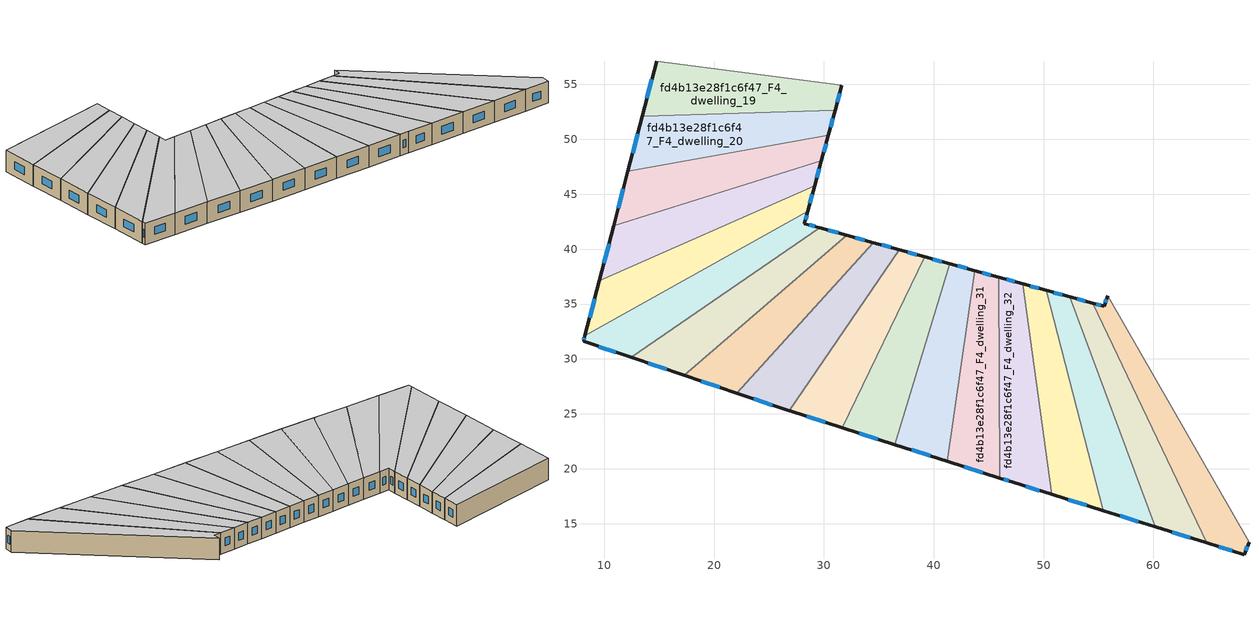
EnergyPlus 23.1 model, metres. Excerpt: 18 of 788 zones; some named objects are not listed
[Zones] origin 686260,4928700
fd4b13e28f1c6f47_F4_dwelling_19
 floor to fd4b13e28f1c6f47_F3_dwelling_19 (EU_floor_Construction): 31.64,54.94 31.02,52.65 13.46,52.11 14.77,57.09 z12
 wall outside (EU_wall_Construction): 31.02,52.65 31.64,54.94 / 14.77,57.09 13.46,52.11 z12:15
 wall to fd4b13e28f1c6f47_F4_dwelling_20 (EU_wall_Construction): 13.46,52.11 31.02,52.65 z12:15
 wall to fd4b13e28f1c6f47_F4_dwelling_18 (EU_wall_Construction): 31.64,54.94 14.77,57.09 z12:15
 window (EU_Window_Construction): 31.22,53.39 31.44,54.2 / 14.34,55.48 13.89,53.72 z12.97:14.03
 ceiling to fd4b13e28f1c6f47_F5_dwelling_19 (EU_floor_Construction): 31.02,52.65 31.64,54.94 14.77,57.09 13.46,52.11 z15
fd4b13e28f1c6f47_F4_dwelling_20
 floor to fd4b13e28f1c6f47_F3_dwelling_20 (EU_floor_Construction): 31.02,52.65 30.4,50.36 12.16,47.11 13.46,52.11 z12
 wall outside (EU_wall_Construction): 30.4,50.36 31.02,52.65 / 13.46,52.11 12.16,47.11 z12:15
 wall to fd4b13e28f1c6f47_F4_dwelling_21 (EU_wall_Construction): 12.16,47.11 30.4,50.36 z12:15
 window (EU_Window_Construction): 30.6,51.11 30.82,51.91 / 13.04,50.49 12.58,48.73 z12.97:14.03
 ceiling to fd4b13e28f1c6f47_F5_dwelling_20 (EU_floor_Construction): 30.4,50.36 31.02,52.65 13.46,52.11 12.16,47.11 z15
fd4b13e28f1c6f47_F4_dwelling_21
 floor to fd4b13e28f1c6f47_F3_dwelling_21 (EU_floor_Construction): 30.4,50.36 29.78,48.06 10.85,42.12 12.16,47.11 z12
 wall outside (EU_wall_Construction): 29.78,48.06 30.4,50.36 / 12.16,47.11 10.85,42.12 z12:15
 wall to fd4b13e28f1c6f47_F4_dwelling_22 (EU_wall_Construction): 10.85,42.12 29.78,48.06 z12:15
 window (EU_Window_Construction): 29.98,48.81 30.2,49.62 / 11.74,45.49 11.28,43.74 z12.97:14.03
 ceiling to fd4b13e28f1c6f47_F5_dwelling_21 (EU_floor_Construction): 29.78,48.06 30.4,50.36 12.16,47.11 10.85,42.12 z15
fd4b13e28f1c6f47_F4_dwelling_22
 floor to fd4b13e28f1c6f47_F3_dwelling_22 (EU_floor_Construction): 29.78,48.06 29.16,45.76 9.55,37.12 10.85,42.12 z12
 wall outside (EU_wall_Construction): 29.16,45.76 29.78,48.06 / 10.85,42.12 9.55,37.12 z12:15
 wall to fd4b13e28f1c6f47_F4_dwelling_23 (EU_wall_Construction): 9.55,37.12 29.16,45.76 z12:15
 window (EU_Window_Construction): 29.36,46.5 29.58,47.32 / 10.43,40.5 9.97,38.74 z12.97:14.03
 ceiling to fd4b13e28f1c6f47_F5_dwelling_22 (EU_floor_Construction): 29.16,45.76 29.78,48.06 10.85,42.12 9.55,37.12 z15
fd4b13e28f1c6f47_F4_dwelling_23
 floor to fd4b13e28f1c6f47_F3_dwelling_23 (EU_floor_Construction): 29.16,45.76 28.53,43.44 8.24,32.12 9.55,37.12 z12
 wall outside (EU_wall_Construction): 28.53,43.44 29.16,45.76 / 9.55,37.12 8.24,32.12 z12:15
 wall to fd4b13e28f1c6f47_F4_dwelling_24 (EU_wall_Construction): 8.24,32.12 28.53,43.44 z12:15
 window (EU_Window_Construction): 28.73,44.19 28.95,45.01 / 9.13,35.5 8.67,33.74 z12.97:14.03
 ceiling to fd4b13e28f1c6f47_F5_dwelling_23 (EU_floor_Construction): 28.53,43.44 29.16,45.76 9.55,37.12 8.24,32.12 z15
fd4b13e28f1c6f47_F4_dwelling_24
 floor to fd4b13e28f1c6f47_F3_dwelling_24 (EU_floor_Construction): 28.53,43.44 28.23,42.33 29.61,41.95 12.44,30.14 8.11,31.6 8.24,32.12 z12
 wall outside (EU_wall_Construction): 29.61,41.95 28.23,42.33 28.53,43.44 / 8.24,32.12 8.11,31.6 12.44,30.14 z12:15
 wall to fd4b13e28f1c6f47_F4_dwelling_25 (EU_wall_Construction): 12.44,30.14 29.61,41.95 z12:15
 window (EU_Window_Construction): 28.33,42.69 28.43,43.08 / 29.17,42.07 28.68,42.21 / 9.51,31.13 11.04,30.61 / 8.2,31.95 8.15,31.77 z12.97:14.03
 ceiling to fd4b13e28f1c6f47_F5_dwelling_24 (EU_floor_Construction): 29.61,41.95 28.23,42.33 28.53,43.44 8.24,32.12 8.11,31.6 12.44,30.14 z15
fd4b13e28f1c6f47_F4_dwelling_25
 floor to fd4b13e28f1c6f47_F3_dwelling_25 (EU_floor_Construction): 32.09,41.26 17.27,28.51 12.44,30.14 29.61,41.95 z12
 wall outside (EU_wall_Construction): 32.09,41.26 29.61,41.95 / 12.44,30.14 17.27,28.51 z12:15
 wall to fd4b13e28f1c6f47_F4_dwelling_26 (EU_wall_Construction): 17.27,28.51 32.09,41.26 z12:15
 window (EU_Window_Construction): 31.29,41.48 30.42,41.73 / 14.01,29.61 15.71,29.04 z12.97:14.03
 ceiling to fd4b13e28f1c6f47_F5_dwelling_25 (EU_floor_Construction): 32.09,41.26 29.61,41.95 12.44,30.14 17.27,28.51 z15
fd4b13e28f1c6f47_F4_dwelling_26
 floor to fd4b13e28f1c6f47_F3_dwelling_26 (EU_floor_Construction): 34.51,40.59 22.08,26.89 17.27,28.51 32.09,41.26 z12
 wall outside (EU_wall_Construction): 34.51,40.59 32.09,41.26 / 17.27,28.51 22.08,26.89 z12:15
 wall to fd4b13e28f1c6f47_F4_dwelling_27 (EU_wall_Construction): 22.08,26.89 34.51,40.59 z12:15
 window (EU_Window_Construction): 33.72,40.81 32.87,41.05 / 18.83,27.99 20.52,27.42 z12.97:14.03
 ceiling to fd4b13e28f1c6f47_F5_dwelling_26 (EU_floor_Construction): 22.08,26.89 34.51,40.59 32.09,41.26 17.27,28.51 z15
fd4b13e28f1c6f47_F4_dwelling_27
 floor to fd4b13e28f1c6f47_F3_dwelling_27 (EU_floor_Construction): 36.87,39.94 26.87,25.29 22.08,26.89 34.51,40.59 z12
 wall outside (EU_wall_Construction): 36.87,39.94 34.51,40.59 / 22.08,26.89 26.87,25.29 z12:15
 wall to fd4b13e28f1c6f47_F4_dwelling_28 (EU_wall_Construction): 26.87,25.29 36.87,39.94 z12:15
 window (EU_Window_Construction): 36.1,40.15 35.27,40.38 / 23.63,26.37 25.32,25.81 z12.97:14.03
 ceiling to fd4b13e28f1c6f47_F5_dwelling_27 (EU_floor_Construction): 26.87,25.29 36.87,39.94 34.51,40.59 22.08,26.89 z15
fd4b13e28f1c6f47_F4_dwelling_28
 floor to fd4b13e28f1c6f47_F3_dwelling_28 (EU_floor_Construction): 39.19,39.3 31.67,23.75 26.88,25.28 26.87,25.29 36.87,39.94 z12
 wall outside (EU_wall_Construction): 39.19,39.3 36.87,39.94 / 26.87,25.29 26.88,25.28 31.67,23.75 z12:15
 wall to fd4b13e28f1c6f47_F4_dwelling_29 (EU_wall_Construction): 31.67,23.75 39.19,39.3 z12:15
 window (EU_Window_Construction): 38.44,39.51 37.62,39.73 / 28.43,24.78 30.12,24.24 z12.97:14.03
 ceiling to fd4b13e28f1c6f47_F5_dwelling_28 (EU_floor_Construction): 31.67,23.75 39.19,39.3 36.87,39.94 26.87,25.29 26.88,25.28 z15
fd4b13e28f1c6f47_F4_dwelling_29
 floor to fd4b13e28f1c6f47_F3_dwelling_29 (EU_floor_Construction): 41.47,38.67 36.46,22.21 31.67,23.75 39.19,39.3 z12
 wall outside (EU_wall_Construction): 41.47,38.67 39.19,39.3 / 31.67,23.75 36.46,22.21 z12:15
 wall to fd4b13e28f1c6f47_F4_dwelling_30 (EU_wall_Construction): 36.46,22.21 41.47,38.67 z12:15
 window (EU_Window_Construction): 40.73,38.87 39.93,39.1 / 33.23,23.25 34.91,22.71 z12.97:14.03
 ceiling to fd4b13e28f1c6f47_F5_dwelling_29 (EU_floor_Construction): 36.46,22.21 41.47,38.67 39.19,39.3 31.67,23.75 z15
fd4b13e28f1c6f47_F4_dwelling_30
 floor to fd4b13e28f1c6f47_F3_dwelling_30 (EU_floor_Construction): 43.71,38.05 41.23,20.68 36.46,22.21 41.47,38.67 z12
 wall outside (EU_wall_Construction): 43.71,38.05 41.47,38.67 / 36.46,22.21 41.23,20.68 z12:15
 wall to fd4b13e28f1c6f47_F4_dwelling_31 (EU_wall_Construction): 41.23,20.68 43.71,38.05 z12:15
 window (EU_Window_Construction): 42.99,38.25 42.2,38.47 / 38.01,21.72 39.69,21.18 z12.97:14.03
 ceiling to fd4b13e28f1c6f47_F5_dwelling_30 (EU_floor_Construction): 41.23,20.68 43.71,38.05 41.47,38.67 36.46,22.21 z15
fd4b13e28f1c6f47_F4_dwelling_31
 floor to fd4b13e28f1c6f47_F3_dwelling_31 (EU_floor_Construction): 45.92,37.44 45.99,19.16 41.23,20.68 43.71,38.05 z12
 wall outside (EU_wall_Construction): 45.92,37.44 43.71,38.05 / 41.23,20.68 45.99,19.16 z12:15
 wall to fd4b13e28f1c6f47_F4_dwelling_32 (EU_wall_Construction): 45.99,19.16 45.92,37.44 z12:15
 window (EU_Window_Construction): 45.21,37.64 44.43,37.85 / 42.78,20.19 44.45,19.65 z12.97:14.03
 ceiling to fd4b13e28f1c6f47_F5_dwelling_31 (EU_floor_Construction): 45.99,19.16 45.92,37.44 43.71,38.05 41.23,20.68 z15
fd4b13e28f1c6f47_F4_dwelling_32
 floor to fd4b13e28f1c6f47_F3_dwelling_32 (EU_floor_Construction): 48.1,36.83 50.73,17.67 47.24,18.76 45.99,19.16 45.92,37.44 z12
 wall outside (EU_wall_Construction): 48.1,36.83 45.92,37.44 / 45.99,19.16 47.24,18.76 50.73,17.67 z12:15
 wall to fd4b13e28f1c6f47_F4_dwelling_33 (EU_wall_Construction): 50.73,17.67 48.1,36.83 z12:15
 window (EU_Window_Construction): 47.39,37.03 46.63,37.24 / 48.37,18.41 49.6,18.02 / 46.4,19.03 46.83,18.89 z12.97:14.03
 ceiling to fd4b13e28f1c6f47_F5_dwelling_32 (EU_floor_Construction): 50.73,17.67 48.1,36.83 45.92,37.44 45.99,19.16 47.24,18.76 z15
fd4b13e28f1c6f47_F4_dwelling_33
 floor to fd4b13e28f1c6f47_F3_dwelling_33 (EU_floor_Construction): 50.25,36.24 55.46,16.19 50.73,17.67 48.1,36.83 z12
 wall outside (EU_wall_Construction): 50.25,36.24 48.1,36.83 / 50.73,17.67 55.46,16.19 z12:15
 wall to fd4b13e28f1c6f47_F4_dwelling_34 (EU_wall_Construction): 55.46,16.19 50.25,36.24 z12:15
 window (EU_Window_Construction): 49.55,36.43 48.8,36.64 / 52.26,17.19 53.93,16.67 z12.97:14.03
 ceiling to fd4b13e28f1c6f47_F5_dwelling_33 (EU_floor_Construction): 55.46,16.19 50.25,36.24 48.1,36.83 50.73,17.67 z15
fd4b13e28f1c6f47_F4_dwelling_34
 floor to fd4b13e28f1c6f47_F3_dwelling_34 (EU_floor_Construction): 52.37,35.65 60.17,14.72 55.46,16.19 50.25,36.24 z12
 wall outside (EU_wall_Construction): 52.37,35.65 50.25,36.24 / 55.46,16.19 60.17,14.72 z12:15
 wall to fd4b13e28f1c6f47_F4_dwelling_35 (EU_wall_Construction): 60.17,14.72 52.37,35.65 z12:15
 window (EU_Window_Construction): 51.68,35.84 50.94,36.05 / 56.99,15.71 58.65,15.19 z12.97:14.03
 ceiling to fd4b13e28f1c6f47_F5_dwelling_34 (EU_floor_Construction): 60.17,14.72 52.37,35.65 50.25,36.24 55.46,16.19 z15
fd4b13e28f1c6f47_F4_dwelling_35
 floor to fd4b13e28f1c6f47_F3_dwelling_35 (EU_floor_Construction): 54.47,35.08 64.88,13.25 60.17,14.72 52.37,35.65 z12
 wall outside (EU_wall_Construction): 54.47,35.08 52.37,35.65 / 60.17,14.72 64.88,13.25 z12:15
 wall to fd4b13e28f1c6f47_F4_dwelling_36 (EU_wall_Construction): 64.88,13.25 54.47,35.08 z12:15
 window (EU_Window_Construction): 53.79,35.26 53.05,35.47 / 61.7,14.24 63.35,13.72 z12.97:14.03
 ceiling to fd4b13e28f1c6f47_F5_dwelling_35 (EU_floor_Construction): 64.88,13.25 54.47,35.08 52.37,35.65 60.17,14.72 z15
fd4b13e28f1c6f47_F4_dwelling_36
 floor to fd4b13e28f1c6f47_F3_dwelling_36 (EU_floor_Construction): 55.82,35.76 68.71,13.31 68.26,12.19 64.88,13.25 54.47,35.08 55.54,34.78 z12
 wall outside (EU_wall_Construction): 55.82,35.76 55.54,34.78 54.47,35.08 / 64.88,13.25 68.26,12.19 68.71,13.31 z12:15
 wall to fd4b13e28f1c6f47_F4_dwelling_37 (EU_wall_Construction): 68.71,13.31 55.82,35.76 z12:15
 window (EU_Window_Construction): 55.19,34.87 54.82,34.98 / 55.73,35.44 55.63,35.1 / 68.4,12.55 68.56,12.94 / 65.97,12.9 67.16,12.53 z12.97:14.03
 ceiling to fd4b13e28f1c6f47_F5_dwelling_36 (EU_floor_Construction): 68.26,12.19 68.71,13.31 55.82,35.76 55.54,34.78 54.47,35.08 64.88,13.25 z15
[Building]
EU S2 Campaign: North Axis=0; Terrain=City; Solar Distribution=FullExterior
[Site:Location]
Bologna: Latitude=44.5; Longitude=11.25; Time Zone=1; Elevation=37
[SizingPeriod:WeatherFileDays]
AnnualSizingPeriod: Begin Month=1; Begin Day of Month=1; End Month=12; End Day of Month=31; Day of Week for Start Day=Monday; Use Weather File Daylight Saving Period=No; Use Weather File Rain and Snow Indicators=No
[MATERIAL]
EU_InternalMass_Material: Roughness=MediumRough; Thickness=0.1; Conductivity=1; Density=1800; Specific Heat=900; Thermal Absorptance=0.9; Solar Absorptance=0.7; Visible Absorptance=0.7
[MATERIAL:NOMASS] Roughness=MediumRough; Thermal Absorptance=0.9; Solar Absorptance=0.7; Visible Absorptance=0.7
Name | Thermal Resistance
EU_wall_NoMass | 0.779417
EU_floor_NoMass | 0.588222
[WINDOWMATERIAL:SIMPLEGLAZINGSYSTEM]
EU_Window_SimpleGlazing: UFactor=5.16242; Solar Heat Gain Coefficient=0.85; Visible Transmittance=0.85
[CONSTRUCTION]
EU_wall_Construction: EU_wall_NoMass
EU_floor_Construction: EU_floor_NoMass
EU_Window_Construction: EU_Window_SimpleGlazing
EU_InternalMass_Construction: EU_InternalMass_Material
[ZONE] Type=1; Multiplier=1; Ceiling Height=autocalculate; Floor Area=autocalculate; Part of Total Floor Area=Yes
Name | Volume
fd4b13e28f1c6f47_F4_dwelling_19 | 190.083
fd4b13e28f1c6f47_F4_dwelling_20 | 190.099
fd4b13e28f1c6f47_F4_dwelling_21 | 190.107
fd4b13e28f1c6f47_F4_dwelling_22 | 190.009
fd4b13e28f1c6f47_F4_dwelling_23 | 190.061
fd4b13e28f1c6f47_F4_dwelling_24 | 190.151
fd4b13e28f1c6f47_F4_dwelling_25 | 190.067
fd4b13e28f1c6f47_F4_dwelling_26 | 190.097
fd4b13e28f1c6f47_F4_dwelling_27; fd4b13e28f1c6f47_F4_dwelling_33 | 190.036
fd4b13e28f1c6f47_F4_dwelling_28 | 190.102
fd4b13e28f1c6f47_F4_dwelling_29 | 190.104
fd4b13e28f1c6f47_F4_dwelling_30; fd4b13e28f1c6f47_F4_dwelling_35 | 190.066
fd4b13e28f1c6f47_F4_dwelling_31 | 190.051
fd4b13e28f1c6f47_F4_dwelling_32 | 190.124
fd4b13e28f1c6f47_F4_dwelling_34 | 190.133
fd4b13e28f1c6f47_F4_dwelling_36 | 190.072
[INTERNALMASS] Construction=EU_InternalMass_Construction
Name | Zone or ZoneList | Surface Area
fd4b13e28f1c6f47_F4_dwelling_19_EU_InternalMass | fd4b13e28f1c6f47_F4_dwelling_19 | 63.3607
fd4b13e28f1c6f47_F4_dwelling_20_EU_InternalMass | fd4b13e28f1c6f47_F4_dwelling_20 | 63.3665
fd4b13e28f1c6f47_F4_dwelling_21_EU_InternalMass | fd4b13e28f1c6f47_F4_dwelling_21 | 63.3688
fd4b13e28f1c6f47_F4_dwelling_22_EU_InternalMass | fd4b13e28f1c6f47_F4_dwelling_22 | 63.3363
fd4b13e28f1c6f47_F4_dwelling_23_EU_InternalMass | fd4b13e28f1c6f47_F4_dwelling_23 | 63.3534
fd4b13e28f1c6f47_F4_dwelling_24_EU_InternalMass | fd4b13e28f1c6f47_F4_dwelling_24 | 63.3839
fd4b13e28f1c6f47_F4_dwelling_25_EU_InternalMass | fd4b13e28f1c6f47_F4_dwelling_25 | 63.3559
fd4b13e28f1c6f47_F4_dwelling_26_EU_InternalMass | fd4b13e28f1c6f47_F4_dwelling_26 | 63.3656
fd4b13e28f1c6f47_F4_dwelling_27_EU_InternalMass | fd4b13e28f1c6f47_F4_dwelling_27 | 63.3448
fd4b13e28f1c6f47_F4_dwelling_28_EU_InternalMass | fd4b13e28f1c6f47_F4_dwelling_28 | 63.3676
fd4b13e28f1c6f47_F4_dwelling_29_EU_InternalMass | fd4b13e28f1c6f47_F4_dwelling_29 | 63.368
fd4b13e28f1c6f47_F4_dwelling_30_EU_InternalMass | fd4b13e28f1c6f47_F4_dwelling_30 | 63.3553
fd4b13e28f1c6f47_F4_dwelling_31_EU_InternalMass | fd4b13e28f1c6f47_F4_dwelling_31 | 63.3502
fd4b13e28f1c6f47_F4_dwelling_32_EU_InternalMass | fd4b13e28f1c6f47_F4_dwelling_32 | 63.3744
fd4b13e28f1c6f47_F4_dwelling_33_EU_InternalMass | fd4b13e28f1c6f47_F4_dwelling_33 | 63.3453
fd4b13e28f1c6f47_F4_dwelling_34_EU_InternalMass | fd4b13e28f1c6f47_F4_dwelling_34 | 63.3781
fd4b13e28f1c6f47_F4_dwelling_35_EU_InternalMass | fd4b13e28f1c6f47_F4_dwelling_35 | 63.3555
fd4b13e28f1c6f47_F4_dwelling_36_EU_InternalMass | fd4b13e28f1c6f47_F4_dwelling_36 | 63.3573
[OTHEREQUIPMENT] Fuel Type=Electricity; Design Level Calculation Method=Watts/Area; Power per Zone Floor Area=1; Fraction Latent=0; Fraction Radiant=0; Fraction Lost=0; Carbon Dioxide Generation Rate=0; EndUse Subcategory=EU_Step8_InternalGains
Name | Zone or ZoneList or Space or SpaceList | Schedule
EU_Step8_InternalGain_fd4b13e28f1c6f47_F4_dwelling_19_f000 | fd4b13e28f1c6f47_F4_dwelling_19 | EU_Step8_GainSchedule_fd4b13e28f1c6f47_F4_dwelling_19_f000
EU_Step8_InternalGain_fd4b13e28f1c6f47_F4_dwelling_20_f000 | fd4b13e28f1c6f47_F4_dwelling_20 | EU_Step8_GainSchedule_fd4b13e28f1c6f47_F4_dwelling_20_f000
EU_Step8_InternalGain_fd4b13e28f1c6f47_F4_dwelling_21_f000 | fd4b13e28f1c6f47_F4_dwelling_21 | EU_Step8_GainSchedule_fd4b13e28f1c6f47_F4_dwelling_21_f000
EU_Step8_InternalGain_fd4b13e28f1c6f47_F4_dwelling_22_f000 | fd4b13e28f1c6f47_F4_dwelling_22 | EU_Step8_GainSchedule_fd4b13e28f1c6f47_F4_dwelling_22_f000
EU_Step8_InternalGain_fd4b13e28f1c6f47_F4_dwelling_23_f000 | fd4b13e28f1c6f47_F4_dwelling_23 | EU_Step8_GainSchedule_fd4b13e28f1c6f47_F4_dwelling_23_f000
EU_Step8_InternalGain_fd4b13e28f1c6f47_F4_dwelling_24_f000 | fd4b13e28f1c6f47_F4_dwelling_24 | EU_Step8_GainSchedule_fd4b13e28f1c6f47_F4_dwelling_24_f000
EU_Step8_InternalGain_fd4b13e28f1c6f47_F4_dwelling_25_f000 | fd4b13e28f1c6f47_F4_dwelling_25 | EU_Step8_GainSchedule_fd4b13e28f1c6f47_F4_dwelling_25_f000
EU_Step8_InternalGain_fd4b13e28f1c6f47_F4_dwelling_26_f000 | fd4b13e28f1c6f47_F4_dwelling_26 | EU_Step8_GainSchedule_fd4b13e28f1c6f47_F4_dwelling_26_f000
EU_Step8_InternalGain_fd4b13e28f1c6f47_F4_dwelling_27_f000 | fd4b13e28f1c6f47_F4_dwelling_27 | EU_Step8_GainSchedule_fd4b13e28f1c6f47_F4_dwelling_27_f000
EU_Step8_InternalGain_fd4b13e28f1c6f47_F4_dwelling_28_f000 | fd4b13e28f1c6f47_F4_dwelling_28 | EU_Step8_GainSchedule_fd4b13e28f1c6f47_F4_dwelling_28_f000
EU_Step8_InternalGain_fd4b13e28f1c6f47_F4_dwelling_29_f000 | fd4b13e28f1c6f47_F4_dwelling_29 | EU_Step8_GainSchedule_fd4b13e28f1c6f47_F4_dwelling_29_f000
EU_Step8_InternalGain_fd4b13e28f1c6f47_F4_dwelling_30_f000 | fd4b13e28f1c6f47_F4_dwelling_30 | EU_Step8_GainSchedule_fd4b13e28f1c6f47_F4_dwelling_30_f000
EU_Step8_InternalGain_fd4b13e28f1c6f47_F4_dwelling_31_f000 | fd4b13e28f1c6f47_F4_dwelling_31 | EU_Step8_GainSchedule_fd4b13e28f1c6f47_F4_dwelling_31_f000
EU_Step8_InternalGain_fd4b13e28f1c6f47_F4_dwelling_32_f000 | fd4b13e28f1c6f47_F4_dwelling_32 | EU_Step8_GainSchedule_fd4b13e28f1c6f47_F4_dwelling_32_f000
EU_Step8_InternalGain_fd4b13e28f1c6f47_F4_dwelling_33_f000 | fd4b13e28f1c6f47_F4_dwelling_33 | EU_Step8_GainSchedule_fd4b13e28f1c6f47_F4_dwelling_33_f000
EU_Step8_InternalGain_fd4b13e28f1c6f47_F4_dwelling_34_f000 | fd4b13e28f1c6f47_F4_dwelling_34 | EU_Step8_GainSchedule_fd4b13e28f1c6f47_F4_dwelling_34_f000
EU_Step8_InternalGain_fd4b13e28f1c6f47_F4_dwelling_35_f000 | fd4b13e28f1c6f47_F4_dwelling_35 | EU_Step8_GainSchedule_fd4b13e28f1c6f47_F4_dwelling_35_f000
EU_Step8_InternalGain_fd4b13e28f1c6f47_F4_dwelling_36_f000 | fd4b13e28f1c6f47_F4_dwelling_36 | EU_Step8_GainSchedule_fd4b13e28f1c6f47_F4_dwelling_36_f000
[ZONEVENTILATION:DESIGNFLOWRATE] Schedule=EU_AlwaysOn; Design Flow Rate Calculation Method=AirChanges/Hour; Air Changes per Hour=0.712058; Ventilation Type=Natural; Fan Pressure Rise=0; Fan Total Efficiency=1; Constant Term Coefficient=1; Temperature Term Coefficient=0; Velocity Term Coefficient=0; Velocity Squared Term Coefficient=0; Minimum Indoor Temperature=-100; Maximum Indoor Temperature=100; Delta Temperature=-100; Minimum Outdoor Temperature=-100; Maximum Outdoor Temperature=100; Maximum Wind Speed=40
Name | Zone or ZoneList or Space or SpaceList
EU_ConstantAir_fd4b13e28f1c6f47_F4_dwelling_19 | fd4b13e28f1c6f47_F4_dwelling_19
EU_ConstantAir_fd4b13e28f1c6f47_F4_dwelling_20 | fd4b13e28f1c6f47_F4_dwelling_20
EU_ConstantAir_fd4b13e28f1c6f47_F4_dwelling_21 | fd4b13e28f1c6f47_F4_dwelling_21
EU_ConstantAir_fd4b13e28f1c6f47_F4_dwelling_22 | fd4b13e28f1c6f47_F4_dwelling_22
EU_ConstantAir_fd4b13e28f1c6f47_F4_dwelling_23 | fd4b13e28f1c6f47_F4_dwelling_23
EU_ConstantAir_fd4b13e28f1c6f47_F4_dwelling_24 | fd4b13e28f1c6f47_F4_dwelling_24
EU_ConstantAir_fd4b13e28f1c6f47_F4_dwelling_25 | fd4b13e28f1c6f47_F4_dwelling_25
EU_ConstantAir_fd4b13e28f1c6f47_F4_dwelling_26 | fd4b13e28f1c6f47_F4_dwelling_26
EU_ConstantAir_fd4b13e28f1c6f47_F4_dwelling_27 | fd4b13e28f1c6f47_F4_dwelling_27
EU_ConstantAir_fd4b13e28f1c6f47_F4_dwelling_28 | fd4b13e28f1c6f47_F4_dwelling_28
EU_ConstantAir_fd4b13e28f1c6f47_F4_dwelling_29 | fd4b13e28f1c6f47_F4_dwelling_29
EU_ConstantAir_fd4b13e28f1c6f47_F4_dwelling_30 | fd4b13e28f1c6f47_F4_dwelling_30
EU_ConstantAir_fd4b13e28f1c6f47_F4_dwelling_31 | fd4b13e28f1c6f47_F4_dwelling_31
EU_ConstantAir_fd4b13e28f1c6f47_F4_dwelling_32 | fd4b13e28f1c6f47_F4_dwelling_32
EU_ConstantAir_fd4b13e28f1c6f47_F4_dwelling_33 | fd4b13e28f1c6f47_F4_dwelling_33
EU_ConstantAir_fd4b13e28f1c6f47_F4_dwelling_34 | fd4b13e28f1c6f47_F4_dwelling_34
EU_ConstantAir_fd4b13e28f1c6f47_F4_dwelling_35 | fd4b13e28f1c6f47_F4_dwelling_35
EU_ConstantAir_fd4b13e28f1c6f47_F4_dwelling_36 | fd4b13e28f1c6f47_F4_dwelling_36
[HVACTEMPLATE:ZONE:IDEALLOADSAIRSYSTEM] System Availability Schedule=EU_AlwaysOn; Maximum Heating Supply Air Temperature=50; Minimum Cooling Supply Air Temperature=13; Maximum Heating Supply Air Humidity Ratio=0.0156; Minimum Cooling Supply Air Humidity Ratio=0.0077; Heating Limit=NoLimit; Cooling Limit=NoLimit; Heating Availability Schedule=EU_AlwaysOn; Cooling Availability Schedule=EU_CoolingOff; Dehumidification Control Type=ConstantSensibleHeatRatio; Cooling Sensible Heat Ratio=0.7; Dehumidification Setpoint=60; Humidification Control Type=None; Humidification Setpoint=30; Outdoor Air Method=None; Outdoor Air Flow Rate per Person=0.00944; Outdoor Air Flow Rate per Zone Floor Area=0; Outdoor Air Flow Rate per Zone=0; Demand Controlled Ventilation Type=None; Outdoor Air Economizer Type=NoEconomizer; Heat Recovery Type=None; Sensible Heat Recovery Effectiveness=0.7; Latent Heat Recovery Effectiveness=0.65
Name | Template Thermostat
fd4b13e28f1c6f47_F4_dwelling_19 | EU_HeatOnly_fd4b13e28f1c6f47_F4_dwelling_19
fd4b13e28f1c6f47_F4_dwelling_20 | EU_HeatOnly_fd4b13e28f1c6f47_F4_dwelling_20
fd4b13e28f1c6f47_F4_dwelling_21 | EU_HeatOnly_fd4b13e28f1c6f47_F4_dwelling_21
fd4b13e28f1c6f47_F4_dwelling_22 | EU_HeatOnly_fd4b13e28f1c6f47_F4_dwelling_22
fd4b13e28f1c6f47_F4_dwelling_23 | EU_HeatOnly_fd4b13e28f1c6f47_F4_dwelling_23
fd4b13e28f1c6f47_F4_dwelling_24 | EU_HeatOnly_fd4b13e28f1c6f47_F4_dwelling_24
fd4b13e28f1c6f47_F4_dwelling_25 | EU_HeatOnly_fd4b13e28f1c6f47_F4_dwelling_25
fd4b13e28f1c6f47_F4_dwelling_26 | EU_HeatOnly_fd4b13e28f1c6f47_F4_dwelling_26
fd4b13e28f1c6f47_F4_dwelling_27 | EU_HeatOnly_fd4b13e28f1c6f47_F4_dwelling_27
fd4b13e28f1c6f47_F4_dwelling_28 | EU_HeatOnly_fd4b13e28f1c6f47_F4_dwelling_28
fd4b13e28f1c6f47_F4_dwelling_29 | EU_HeatOnly_fd4b13e28f1c6f47_F4_dwelling_29
fd4b13e28f1c6f47_F4_dwelling_30 | EU_HeatOnly_fd4b13e28f1c6f47_F4_dwelling_30
fd4b13e28f1c6f47_F4_dwelling_31 | EU_HeatOnly_fd4b13e28f1c6f47_F4_dwelling_31
fd4b13e28f1c6f47_F4_dwelling_32 | EU_HeatOnly_fd4b13e28f1c6f47_F4_dwelling_32
fd4b13e28f1c6f47_F4_dwelling_33 | EU_HeatOnly_fd4b13e28f1c6f47_F4_dwelling_33
fd4b13e28f1c6f47_F4_dwelling_34 | EU_HeatOnly_fd4b13e28f1c6f47_F4_dwelling_34
fd4b13e28f1c6f47_F4_dwelling_35 | EU_HeatOnly_fd4b13e28f1c6f47_F4_dwelling_35
fd4b13e28f1c6f47_F4_dwelling_36 | EU_HeatOnly_fd4b13e28f1c6f47_F4_dwelling_36
[SIZING:ZONE] Zone Cooling Design Supply Air Temperature Input Method=SupplyAirTemperature; Zone Cooling Design Supply Air Temperature=13; Zone Heating Design Supply Air Temperature Input Method=SupplyAirTemperature; Zone Heating Design Supply Air Temperature=50; Zone Cooling Design Supply Air Humidity Ratio=0.008; Zone Heating Design Supply Air Humidity Ratio=0.008; Cooling Design Air Flow Method=DesignDay; Cooling Design Air Flow Rate=0; Cooling Minimum Air Flow per Zone Floor Area=0.000762; Cooling Minimum Air Flow=0; Cooling Minimum Air Flow Fraction=0.2; Heating Design Air Flow Method=DesignDay; Heating Design Air Flow Rate=0; Heating Maximum Air Flow per Zone Floor Area=0.002032; Heating Maximum Air Flow=0.141576; Heating Maximum Air Flow Fraction=0.3; Account for Dedicated Outdoor Air System=No; Dedicated Outdoor Air System Control Strategy=NeutralSupplyAir; Dedicated Outdoor Air Low Setpoint Temperature for Design=autosize; Dedicated Outdoor Air High Setpoint Temperature for Design=autosize; Zone Load Sizing Method=Sensible Load Only No Latent Load; Zone Latent Cooling Design Supply Air Humidity Ratio Input Method=HumidityRatioDifference; Zone Cooling Design Supply Air Humidity Ratio Difference=0.005; Zone Latent Heating Design Supply Air Humidity Ratio Input Method=HumidityRatioDifference; Zone Humidification Design Supply Air Humidity Ratio Difference=0.005
fd4b13e28f1c6f47_F4_dwelling_19; fd4b13e28f1c6f47_F4_dwelling_20; fd4b13e28f1c6f47_F4_dwelling_21; fd4b13e28f1c6f47_F4_dwelling_22; fd4b13e28f1c6f47_F4_dwelling_23; fd4b13e28f1c6f47_F4_dwelling_24; fd4b13e28f1c6f47_F4_dwelling_25; fd4b13e28f1c6f47_F4_dwelling_26; fd4b13e28f1c6f47_F4_dwelling_27; fd4b13e28f1c6f47_F4_dwelling_28; fd4b13e28f1c6f47_F4_dwelling_29; fd4b13e28f1c6f47_F4_dwelling_30; fd4b13e28f1c6f47_F4_dwelling_31; fd4b13e28f1c6f47_F4_dwelling_32; fd4b13e28f1c6f47_F4_dwelling_33; fd4b13e28f1c6f47_F4_dwelling_34; fd4b13e28f1c6f47_F4_dwelling_35; fd4b13e28f1c6f47_F4_dwelling_36
[SCHEDULE:CONSTANT]
Name | Hourly Value
EU_AlwaysOn | 1
EU_CoolingOff | 0
[SCHEDULE:FILE] Column Number=1; Rows to Skip at Top=0; Number of Hours of Data=8760; Column Separator=Comma; Interpolate to Timestep=No; Minutes per Item=60; Adjust Schedule for Daylight Savings=Yes
Name | File
EU_Step8_GainSchedule_fd4b13e28f1c6f47_F4_dwelling_19_f000 | ../../schedules/fd4b13e28f1c6f47/fd4b13e28f1c6f47_F4_dwelling_19_f000_gain.csv
EU_Step8_GainSchedule_fd4b13e28f1c6f47_F4_dwelling_20_f000 | ../../schedules/fd4b13e28f1c6f47/fd4b13e28f1c6f47_F4_dwelling_20_f000_gain.csv
EU_Step8_GainSchedule_fd4b13e28f1c6f47_F4_dwelling_21_f000 | ../../schedules/fd4b13e28f1c6f47/fd4b13e28f1c6f47_F4_dwelling_21_f000_gain.csv
EU_Step8_GainSchedule_fd4b13e28f1c6f47_F4_dwelling_22_f000 | ../../schedules/fd4b13e28f1c6f47/fd4b13e28f1c6f47_F4_dwelling_22_f000_gain.csv
EU_Step8_GainSchedule_fd4b13e28f1c6f47_F4_dwelling_23_f000 | ../../schedules/fd4b13e28f1c6f47/fd4b13e28f1c6f47_F4_dwelling_23_f000_gain.csv
EU_Step8_GainSchedule_fd4b13e28f1c6f47_F4_dwelling_24_f000 | ../../schedules/fd4b13e28f1c6f47/fd4b13e28f1c6f47_F4_dwelling_24_f000_gain.csv
EU_Step8_GainSchedule_fd4b13e28f1c6f47_F4_dwelling_25_f000 | ../../schedules/fd4b13e28f1c6f47/fd4b13e28f1c6f47_F4_dwelling_25_f000_gain.csv
EU_Step8_GainSchedule_fd4b13e28f1c6f47_F4_dwelling_26_f000 | ../../schedules/fd4b13e28f1c6f47/fd4b13e28f1c6f47_F4_dwelling_26_f000_gain.csv
EU_Step8_GainSchedule_fd4b13e28f1c6f47_F4_dwelling_27_f000 | ../../schedules/fd4b13e28f1c6f47/fd4b13e28f1c6f47_F4_dwelling_27_f000_gain.csv
EU_Step8_GainSchedule_fd4b13e28f1c6f47_F4_dwelling_28_f000 | ../../schedules/fd4b13e28f1c6f47/fd4b13e28f1c6f47_F4_dwelling_28_f000_gain.csv
EU_Step8_GainSchedule_fd4b13e28f1c6f47_F4_dwelling_29_f000 | ../../schedules/fd4b13e28f1c6f47/fd4b13e28f1c6f47_F4_dwelling_29_f000_gain.csv
EU_Step8_GainSchedule_fd4b13e28f1c6f47_F4_dwelling_30_f000 | ../../schedules/fd4b13e28f1c6f47/fd4b13e28f1c6f47_F4_dwelling_30_f000_gain.csv
EU_Step8_GainSchedule_fd4b13e28f1c6f47_F4_dwelling_31_f000 | ../../schedules/fd4b13e28f1c6f47/fd4b13e28f1c6f47_F4_dwelling_31_f000_gain.csv
EU_Step8_GainSchedule_fd4b13e28f1c6f47_F4_dwelling_32_f000 | ../../schedules/fd4b13e28f1c6f47/fd4b13e28f1c6f47_F4_dwelling_32_f000_gain.csv
EU_Step8_GainSchedule_fd4b13e28f1c6f47_F4_dwelling_33_f000 | ../../schedules/fd4b13e28f1c6f47/fd4b13e28f1c6f47_F4_dwelling_33_f000_gain.csv
EU_Step8_GainSchedule_fd4b13e28f1c6f47_F4_dwelling_34_f000 | ../../schedules/fd4b13e28f1c6f47/fd4b13e28f1c6f47_F4_dwelling_34_f000_gain.csv
EU_Step8_GainSchedule_fd4b13e28f1c6f47_F4_dwelling_35_f000 | ../../schedules/fd4b13e28f1c6f47/fd4b13e28f1c6f47_F4_dwelling_35_f000_gain.csv
EU_Step8_GainSchedule_fd4b13e28f1c6f47_F4_dwelling_36_f000 | ../../schedules/fd4b13e28f1c6f47/fd4b13e28f1c6f47_F4_dwelling_36_f000_gain.csv
